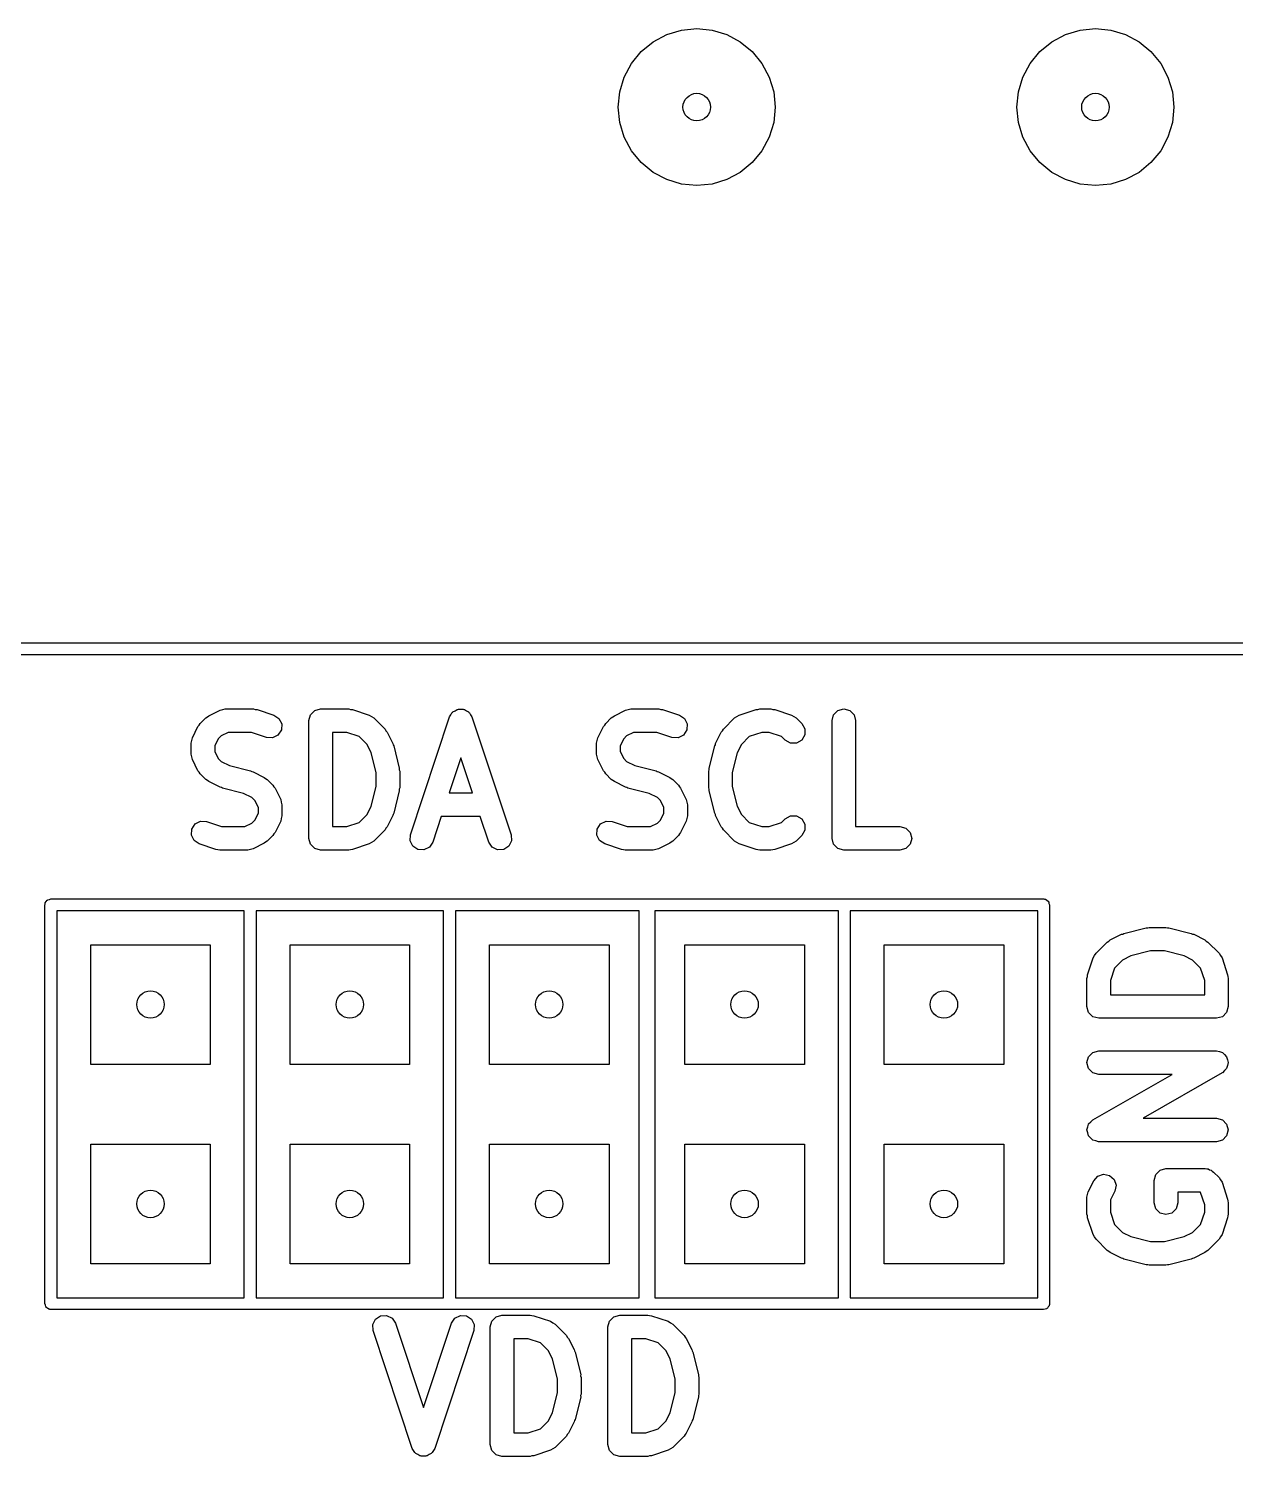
# Model space of a CAD drawing. Extents: x 0.02 to 3.57, y 0.02 to 5.41.
# Drawn here: x 1.061 to 1.666, y 0.015 to 0.731 of the extents above; entities that cross this region are included whole.
import ezdxf

# ---------------------------------------------------------------- set-up
doc = ezdxf.new("R2010")
doc.units = 0
doc.header["$MEASUREMENT"] = 0
doc.layers.add('BLACK', color=7, linetype='CONTINUOUS')

msp = doc.modelspace()

# ---------------------------------------------------------------- linework, layer by layer
at = {"layer": 'BLACK', "linetype": 'CONTINUOUS'}
for p, q in [((1.38093, 0.728373), (1.38832, 0.730614)), ((1.38832, 0.730614), (1.396, 0.73137)), ((1.396, 0.73137), (1.40368, 0.730614)), ((1.40368, 0.730614), (1.41107, 0.728373)), ((1.58093, 0.728373), (1.58832, 0.730614)), ((1.58832, 0.730614), (1.596, 0.73137)), ((1.596, 0.73137), (1.60368, 0.730614)), ((1.60368, 0.730614), (1.61107, 0.728373)), ((1.36816, 0.719839), (1.37413, 0.724735)), ((1.37413, 0.724735), (1.38093, 0.728373)), ((1.41107, 0.728373), (1.41787, 0.724735)), ((1.41787, 0.724735), (1.42384, 0.719839)), ((1.56816, 0.719839), (1.57413, 0.724735)), ((1.57413, 0.724735), (1.58093, 0.728373)), ((1.61107, 0.728373), (1.61787, 0.724735)), ((1.61787, 0.724735), (1.62384, 0.719839)), ((1.36326, 0.713873), (1.36816, 0.719839)), ((1.42384, 0.719839), (1.42874, 0.713873)), ((1.56326, 0.713873), (1.56816, 0.719839)), ((1.62384, 0.719839), (1.62874, 0.713873)), ((1.35963, 0.707066), (1.36326, 0.713873)), ((1.42874, 0.713873), (1.43237, 0.707066)), ((1.55963, 0.707066), (1.56326, 0.713873)), ((1.62874, 0.713873), (1.63237, 0.707066)), ((1.35739, 0.699681), (1.35963, 0.707066)), ((1.43237, 0.707066), (1.43461, 0.699681)), ((1.55739, 0.699681), (1.55963, 0.707066)), ((1.63237, 0.707066), (1.63461, 0.699681)), ((1.35663, 0.692), (1.35739, 0.699681)), ((1.43461, 0.699681), (1.43537, 0.692)), ((1.55663, 0.692), (1.55739, 0.699681)), ((1.63461, 0.699681), (1.63537, 0.692)), ((1.35739, 0.684319), (1.35663, 0.692)), ((1.43537, 0.692), (1.43461, 0.684319)), ((1.55739, 0.684319), (1.55663, 0.692)), ((1.63537, 0.692), (1.63461, 0.684319)), ((1.35963, 0.676934), (1.35739, 0.684319)), ((1.43461, 0.684319), (1.43237, 0.676934)), ((1.55963, 0.676934), (1.55739, 0.684319)), ((1.63461, 0.684319), (1.63237, 0.676934)), ((1.36326, 0.670127), (1.35963, 0.676934)), ((1.43237, 0.676934), (1.42874, 0.670127)), ((1.56326, 0.670127), (1.55963, 0.676934)), ((1.63237, 0.676934), (1.62874, 0.670127)), ((1.36816, 0.664161), (1.36326, 0.670127)), ((1.42874, 0.670127), (1.42384, 0.664161)), ((1.56816, 0.664161), (1.56326, 0.670127)), ((1.62874, 0.670127), (1.62384, 0.664161)), ((1.37413, 0.659265), (1.36816, 0.664161)), ((1.38093, 0.655627), (1.37413, 0.659265)), ((1.41787, 0.659265), (1.41107, 0.655627)), ((1.42384, 0.664161), (1.41787, 0.659265)), ((1.57413, 0.659265), (1.56816, 0.664161)), ((1.58093, 0.655627), (1.57413, 0.659265)), ((1.61787, 0.659265), (1.61107, 0.655627)), ((1.62384, 0.664161), (1.61787, 0.659265)), ((1.38832, 0.653386), (1.38093, 0.655627)), ((1.396, 0.65263), (1.38832, 0.653386)), ((1.40368, 0.653386), (1.396, 0.65263)), ((1.41107, 0.655627), (1.40368, 0.653386)), ((1.58832, 0.653386), (1.58093, 0.655627)), ((1.596, 0.65263), (1.58832, 0.653386)), ((1.60368, 0.653386), (1.596, 0.65263)), ((1.61107, 0.655627), (1.60368, 0.653386)), ((0.027299, 0.423299), (3.5647, 0.423299)), ((3.56765, 0.417394), (0.024347, 0.417394)), ((1.15056, 0.386188), (1.15127, 0.386819)), ((1.15127, 0.386819), (1.1569, 0.389631)), ((1.1569, 0.389631), (1.15823, 0.389903)), ((1.15823, 0.389903), (1.15954, 0.390255)), ((1.15954, 0.390255), (1.1736, 0.390255)), ((1.1736, 0.390255), (1.17452, 0.390009)), ((1.17452, 0.390009), (1.17547, 0.389952)), ((1.17547, 0.389952), (1.1839, 0.38714)), ((1.1839, 0.38714), (1.18645, 0.385455)), ((1.20144, 0.384349), (1.20223, 0.387302)), ((1.20223, 0.387302), (1.20439, 0.389464)), ((1.20439, 0.389464), (1.20735, 0.390255)), ((1.20735, 0.390255), (1.22141, 0.390255)), ((1.22141, 0.390255), (1.22232, 0.390009)), ((1.22232, 0.390009), (1.22327, 0.389952)), ((1.22327, 0.389952), (1.23171, 0.38714)), ((1.23171, 0.38714), (1.23284, 0.386392)), ((1.27205, 0.386217), (1.2727, 0.387206)), ((1.2727, 0.387206), (1.27323, 0.388267)), ((1.27323, 0.388267), (1.27353, 0.388466)), ((1.27353, 0.388466), (1.27373, 0.388768)), ((1.27373, 0.388768), (1.27479, 0.389298)), ((1.27479, 0.389298), (1.27578, 0.389952)), ((1.27578, 0.389952), (1.27614, 0.389973)), ((1.27614, 0.389973), (1.27647, 0.390135)), ((1.27647, 0.390135), (1.27765, 0.390064)), ((1.27765, 0.390064), (1.27883, 0.390135)), ((1.27883, 0.390135), (1.27916, 0.389973)), ((1.27916, 0.389973), (1.27952, 0.389952)), ((1.27952, 0.389952), (1.28051, 0.389298)), ((1.28051, 0.389298), (1.28157, 0.388768)), ((1.28157, 0.388768), (1.28177, 0.388466)), ((1.28177, 0.388466), (1.28207, 0.388267)), ((1.28207, 0.388267), (1.2826, 0.387206)), ((1.2826, 0.387206), (1.28325, 0.386217)), ((1.35397, 0.386188), (1.35468, 0.386819)), ((1.35468, 0.386819), (1.3603, 0.389631)), ((1.3603, 0.389631), (1.36163, 0.389903)), ((1.36163, 0.389903), (1.36294, 0.390255)), ((1.36294, 0.390255), (1.37701, 0.390255)), ((1.37701, 0.390255), (1.37792, 0.390009)), ((1.37792, 0.390009), (1.37887, 0.389952)), ((1.37887, 0.389952), (1.38731, 0.38714)), ((1.38731, 0.38714), (1.38986, 0.385455)), ((1.41619, 0.386392), (1.41732, 0.38714)), ((1.41732, 0.38714), (1.42576, 0.389952)), ((1.42576, 0.389952), (1.42671, 0.390009)), ((1.42671, 0.390009), (1.42762, 0.390255)), ((1.42762, 0.390255), (1.43325, 0.390255)), ((1.43325, 0.390255), (1.43417, 0.390009)), ((1.43417, 0.390009), (1.43512, 0.389952)), ((1.43512, 0.389952), (1.44355, 0.38714)), ((1.44355, 0.38714), (1.44469, 0.386392)), ((1.4639, 0.384349), (1.46469, 0.387302)), ((1.46469, 0.387302), (1.46685, 0.389464)), ((1.46685, 0.389464), (1.46981, 0.390255)), ((1.46981, 0.390255), (1.47276, 0.389464)), ((1.47276, 0.389464), (1.47492, 0.387302)), ((1.47492, 0.387302), (1.47571, 0.384349)), ((1.14301, 0.375742), (1.14582, 0.381366)), ((1.14582, 0.381366), (1.14645, 0.382077)), ((1.14645, 0.382077), (1.14693, 0.382901)), ((1.14693, 0.382901), (1.14974, 0.385713)), ((1.14974, 0.385713), (1.15056, 0.386188)), ((1.18764, 0.37967), (1.18595, 0.377119)), ((1.18645, 0.385455), (1.18782, 0.382721)), ((1.18782, 0.382721), (1.18764, 0.37967)), ((1.20144, 0.325294), (1.20144, 0.384349)), ((1.23284, 0.386392), (1.23402, 0.385713)), ((1.23402, 0.385713), (1.23964, 0.380089)), ((1.23964, 0.380089), (1.24012, 0.379265)), ((1.25236, 0.327162), (1.27205, 0.386217)), ((1.28325, 0.386217), (1.30294, 0.327162)), ((1.34641, 0.375742), (1.34923, 0.381366)), ((1.34923, 0.381366), (1.34986, 0.382077)), ((1.34986, 0.382077), (1.35033, 0.382901)), ((1.35033, 0.382901), (1.35314, 0.385713)), ((1.35314, 0.385713), (1.35397, 0.386188)), ((1.39104, 0.37967), (1.38936, 0.377119)), ((1.38986, 0.385455), (1.39123, 0.382721)), ((1.39123, 0.382721), (1.39104, 0.37967)), ((1.40891, 0.379265), (1.40939, 0.380089)), ((1.40939, 0.380089), (1.41501, 0.385713)), ((1.41501, 0.385713), (1.41619, 0.386392)), ((1.44469, 0.386392), (1.44586, 0.385713)), ((1.44586, 0.385713), (1.44867, 0.382901)), ((1.44867, 0.382901), (1.4502, 0.380253)), ((1.4502, 0.380253), (1.4502, 0.377196)), ((1.4639, 0.325294), (1.4639, 0.384349)), ((1.47571, 0.384349), (1.47571, 0.3312)), ((1.14238, 0.373101), (1.14274, 0.374412)), ((1.14238, 0.367476), (1.14238, 0.373101)), ((1.14274, 0.374412), (1.14301, 0.375742)), ((1.15596, 0.375227), (1.1542, 0.371707)), ((1.15741, 0.376684), (1.15596, 0.375227)), ((1.16093, 0.378444), (1.15741, 0.376684)), ((1.17264, 0.378444), (1.16093, 0.378444)), ((1.18017, 0.375935), (1.17264, 0.378444)), ((1.18322, 0.375751), (1.18017, 0.375935)), ((1.18595, 0.377119), (1.18322, 0.375751)), ((1.22045, 0.378444), (1.21325, 0.378444)), ((1.21325, 0.378444), (1.21325, 0.3312)), ((1.22665, 0.376375), (1.22045, 0.378444)), ((1.23061, 0.372415), (1.22665, 0.376375)), ((1.23271, 0.368227), (1.23061, 0.372415)), ((1.24012, 0.379265), (1.24075, 0.378554)), ((1.24075, 0.378554), (1.24356, 0.37293)), ((1.24356, 0.37293), (1.24369, 0.372291)), ((1.34579, 0.373101), (1.34614, 0.374412)), ((1.34579, 0.367476), (1.34579, 0.373101)), ((1.34614, 0.374412), (1.34641, 0.375742)), ((1.35936, 0.375227), (1.3576, 0.371707)), ((1.36082, 0.376684), (1.35936, 0.375227)), ((1.36434, 0.378444), (1.36082, 0.376684)), ((1.37605, 0.378444), (1.36434, 0.378444)), ((1.38357, 0.375935), (1.37605, 0.378444)), ((1.38663, 0.375751), (1.38357, 0.375935)), ((1.38936, 0.377119), (1.38663, 0.375751)), ((1.40534, 0.372291), (1.40547, 0.37293)), ((1.40547, 0.37293), (1.40828, 0.378554)), ((1.40828, 0.378554), (1.40891, 0.379265)), ((1.41842, 0.372415), (1.41632, 0.368227)), ((1.42238, 0.376375), (1.41842, 0.372415)), ((1.42858, 0.378444), (1.42238, 0.376375)), ((1.43229, 0.378444), (1.42858, 0.378444)), ((1.43849, 0.376375), (1.43229, 0.378444)), ((1.44032, 0.374549), (1.43849, 0.376375)), ((1.44297, 0.373021), (1.44032, 0.374549)), ((1.44603, 0.373021), (1.44297, 0.373021)), ((1.44867, 0.374549), (1.44603, 0.373021)), ((1.4502, 0.377196), (1.44867, 0.374549)), ((1.14274, 0.366165), (1.14238, 0.367476)), ((1.14301, 0.364835), (1.14274, 0.366165)), ((1.1542, 0.371707), (1.1542, 0.36887)), ((1.1542, 0.36887), (1.15596, 0.36535)), ((1.15596, 0.36535), (1.15741, 0.363893)), ((1.23519, 0.358313), (1.23271, 0.368227)), ((1.24369, 0.372291), (1.24401, 0.371721)), ((1.24401, 0.371721), (1.24682, 0.360472)), ((1.27765, 0.365674), (1.27178, 0.348073)), ((1.28352, 0.348073), (1.27765, 0.365674)), ((1.34614, 0.366165), (1.34579, 0.367476)), ((1.34641, 0.364835), (1.34614, 0.366165)), ((1.3576, 0.371707), (1.3576, 0.36887)), ((1.3576, 0.36887), (1.35936, 0.36535)), ((1.35936, 0.36535), (1.36082, 0.363893)), ((1.40221, 0.360472), (1.40502, 0.371721)), ((1.40502, 0.371721), (1.40534, 0.372291)), ((1.41632, 0.368227), (1.41384, 0.358313)), ((1.14582, 0.359211), (1.14301, 0.364835)), ((1.14645, 0.3585), (1.14582, 0.359211)), ((1.14693, 0.357676), (1.14645, 0.3585)), ((1.15741, 0.363893), (1.1616, 0.3618)), ((1.1616, 0.3618), (1.17222, 0.359145)), ((1.17222, 0.359145), (1.17279, 0.358828)), ((1.17279, 0.358828), (1.17343, 0.358698)), ((1.17343, 0.358698), (1.17905, 0.355886)), ((1.23519, 0.35133), (1.23519, 0.358313)), ((1.24682, 0.360472), (1.24681, 0.359744)), ((1.24681, 0.359744), (1.247, 0.35904)), ((1.247, 0.35904), (1.247, 0.350603)), ((1.34923, 0.359211), (1.34641, 0.364835)), ((1.34986, 0.3585), (1.34923, 0.359211)), ((1.35033, 0.357676), (1.34986, 0.3585)), ((1.36082, 0.363893), (1.36501, 0.3618)), ((1.36501, 0.3618), (1.37563, 0.359145)), ((1.37563, 0.359145), (1.3762, 0.358828)), ((1.3762, 0.358828), (1.37683, 0.358698)), ((1.37683, 0.358698), (1.38246, 0.355886)), ((1.40203, 0.35904), (1.40222, 0.359744)), ((1.40203, 0.350603), (1.40203, 0.35904)), ((1.40222, 0.359744), (1.40221, 0.360472)), ((1.41384, 0.358313), (1.41384, 0.35133)), ((1.14974, 0.354864), (1.14693, 0.357676)), ((1.15056, 0.354389), (1.14974, 0.354864)), ((1.15127, 0.353758), (1.15056, 0.354389)), ((1.1569, 0.350946), (1.15127, 0.353758)), ((1.15754, 0.350815), (1.1569, 0.350946)), ((1.17905, 0.355886), (1.17976, 0.355255)), ((1.17976, 0.355255), (1.18059, 0.354779)), ((1.18059, 0.354779), (1.1834, 0.351967)), ((1.1834, 0.351967), (1.18388, 0.351144)), ((1.18388, 0.351144), (1.18451, 0.350432)), ((1.23271, 0.341416), (1.23519, 0.35133)), ((1.35314, 0.354864), (1.35033, 0.357676)), ((1.35397, 0.354389), (1.35314, 0.354864)), ((1.35468, 0.353758), (1.35397, 0.354389)), ((1.3603, 0.350946), (1.35468, 0.353758)), ((1.36094, 0.350815), (1.3603, 0.350946)), ((1.38246, 0.355886), (1.38317, 0.355255)), ((1.38317, 0.355255), (1.38399, 0.354779)), ((1.38399, 0.354779), (1.38681, 0.351967)), ((1.38681, 0.351967), (1.38728, 0.351144)), ((1.38728, 0.351144), (1.38791, 0.350432)), ((1.41384, 0.35133), (1.41632, 0.341416)), ((1.15811, 0.350499), (1.15754, 0.350815)), ((1.16873, 0.347844), (1.15811, 0.350499)), ((1.17291, 0.34575), (1.16873, 0.347844)), ((1.17437, 0.344293), (1.17291, 0.34575)), ((1.17613, 0.340773), (1.17437, 0.344293)), ((1.18451, 0.350432), (1.18732, 0.344808)), ((1.18732, 0.344808), (1.18759, 0.343478)), ((1.24682, 0.349171), (1.24401, 0.337923)), ((1.247, 0.350603), (1.24681, 0.3499)), ((1.24681, 0.3499), (1.24682, 0.349171)), ((1.27178, 0.348073), (1.28352, 0.348073)), ((1.36151, 0.350499), (1.36094, 0.350815)), ((1.37213, 0.347844), (1.36151, 0.350499)), ((1.37632, 0.34575), (1.37213, 0.347844)), ((1.37778, 0.344293), (1.37632, 0.34575)), ((1.37954, 0.340773), (1.37778, 0.344293)), ((1.38791, 0.350432), (1.39072, 0.344808)), ((1.39072, 0.344808), (1.391, 0.343478)), ((1.40222, 0.3499), (1.40203, 0.350603)), ((1.40221, 0.349171), (1.40222, 0.3499)), ((1.40502, 0.337923), (1.40221, 0.349171)), ((1.17437, 0.334417), (1.17613, 0.337937)), ((1.17613, 0.337937), (1.17613, 0.340773)), ((1.18759, 0.343478), (1.18794, 0.342167)), ((1.18794, 0.336543), (1.18759, 0.335232)), ((1.18794, 0.342167), (1.18794, 0.336543)), ((1.22665, 0.333268), (1.23061, 0.337229)), ((1.23061, 0.337229), (1.23271, 0.341416)), ((1.24356, 0.336714), (1.24075, 0.33109)), ((1.24369, 0.337353), (1.24356, 0.336714)), ((1.24401, 0.337923), (1.24369, 0.337353)), ((1.37778, 0.334417), (1.37954, 0.337937)), ((1.37954, 0.337937), (1.37954, 0.340773)), ((1.391, 0.343478), (1.39135, 0.342167)), ((1.39135, 0.336543), (1.391, 0.335232)), ((1.39135, 0.342167), (1.39135, 0.336543)), ((1.40534, 0.337353), (1.40502, 0.337923)), ((1.40547, 0.336714), (1.40534, 0.337353)), ((1.40828, 0.33109), (1.40547, 0.336714)), ((1.41632, 0.341416), (1.41842, 0.337229)), ((1.41842, 0.337229), (1.42238, 0.333268)), ((1.44032, 0.335094), (1.44297, 0.336623)), ((1.44297, 0.336623), (1.44603, 0.336623)), ((1.44603, 0.336623), (1.44867, 0.335094)), ((1.1425, 0.326922), (1.14269, 0.329974)), ((1.14269, 0.329974), (1.14437, 0.332525)), ((1.14437, 0.332525), (1.14711, 0.333892)), ((1.14711, 0.333892), (1.15016, 0.333709)), ((1.15016, 0.333709), (1.15769, 0.3312)), ((1.15769, 0.3312), (1.16939, 0.3312)), ((1.16939, 0.3312), (1.17291, 0.33296)), ((1.17291, 0.33296), (1.17437, 0.334417)), ((1.18732, 0.333902), (1.18451, 0.328277)), ((1.18759, 0.335232), (1.18732, 0.333902)), ((1.21325, 0.3312), (1.22045, 0.3312)), ((1.22045, 0.3312), (1.22665, 0.333268)), ((1.23964, 0.329555), (1.23402, 0.32393)), ((1.24012, 0.330378), (1.23964, 0.329555)), ((1.24075, 0.33109), (1.24012, 0.330378)), ((1.26784, 0.336261), (1.26357, 0.323427)), ((1.28745, 0.336261), (1.26784, 0.336261)), ((1.29173, 0.323427), (1.28745, 0.336261)), ((1.34591, 0.326922), (1.34609, 0.329974)), ((1.34609, 0.329974), (1.34778, 0.332525)), ((1.34778, 0.332525), (1.35051, 0.333892)), ((1.35051, 0.333892), (1.35356, 0.333709)), ((1.35356, 0.333709), (1.36109, 0.3312)), ((1.36109, 0.3312), (1.3728, 0.3312)), ((1.3728, 0.3312), (1.37632, 0.33296)), ((1.37632, 0.33296), (1.37778, 0.334417)), ((1.39072, 0.333902), (1.38791, 0.328277)), ((1.391, 0.335232), (1.39072, 0.333902)), ((1.40891, 0.330378), (1.40828, 0.33109)), ((1.40939, 0.329555), (1.40891, 0.330378)), ((1.41501, 0.32393), (1.40939, 0.329555)), ((1.42238, 0.333268), (1.42858, 0.3312)), ((1.42858, 0.3312), (1.43229, 0.3312)), ((1.43229, 0.3312), (1.43849, 0.333268)), ((1.43849, 0.333268), (1.44032, 0.335094)), ((1.44867, 0.335094), (1.4502, 0.332447)), ((1.4502, 0.32939), (1.44867, 0.326743)), ((1.4502, 0.332447), (1.4502, 0.32939)), ((1.47571, 0.3312), (1.49793, 0.3312)), ((1.49793, 0.3312), (1.50088, 0.330408)), ((1.50088, 0.330408), (1.50304, 0.328247)), ((1.14387, 0.324188), (1.1425, 0.326922)), ((1.14642, 0.322504), (1.14387, 0.324188)), ((1.15486, 0.319692), (1.14642, 0.322504)), ((1.17905, 0.322824), (1.17343, 0.320012)), ((1.17976, 0.323455), (1.17905, 0.322824)), ((1.18059, 0.32393), (1.17976, 0.323455)), ((1.1834, 0.326743), (1.18059, 0.32393)), ((1.18388, 0.327566), (1.1834, 0.326743)), ((1.18451, 0.328277), (1.18388, 0.327566)), ((1.20223, 0.322341), (1.20144, 0.325294)), ((1.20439, 0.32018), (1.20223, 0.322341)), ((1.23171, 0.322504), (1.22327, 0.319692)), ((1.23284, 0.323252), (1.23171, 0.322504)), ((1.23402, 0.32393), (1.23284, 0.323252)), ((1.25218, 0.32411), (1.25236, 0.327162)), ((1.25355, 0.321376), (1.25218, 0.32411)), ((1.26357, 0.323427), (1.26188, 0.320876)), ((1.29342, 0.320876), (1.29173, 0.323427)), ((1.30312, 0.32411), (1.30175, 0.321376)), ((1.30294, 0.327162), (1.30312, 0.32411)), ((1.34728, 0.324188), (1.34591, 0.326922)), ((1.34983, 0.322504), (1.34728, 0.324188)), ((1.35827, 0.319692), (1.34983, 0.322504)), ((1.38246, 0.322824), (1.37683, 0.320012)), ((1.38317, 0.323455), (1.38246, 0.322824)), ((1.38399, 0.32393), (1.38317, 0.323455)), ((1.38681, 0.326743), (1.38399, 0.32393)), ((1.38728, 0.327566), (1.38681, 0.326743)), ((1.38791, 0.328277), (1.38728, 0.327566)), ((1.41619, 0.323252), (1.41501, 0.32393)), ((1.41732, 0.322504), (1.41619, 0.323252)), ((1.42576, 0.319692), (1.41732, 0.322504)), ((1.44355, 0.322504), (1.43512, 0.319692)), ((1.44469, 0.323252), (1.44355, 0.322504)), ((1.44586, 0.32393), (1.44469, 0.323252)), ((1.44867, 0.326743), (1.44586, 0.32393)), ((1.46469, 0.322341), (1.4639, 0.325294)), ((1.46685, 0.32018), (1.46469, 0.322341)), ((1.50304, 0.322341), (1.50088, 0.32018)), ((1.50304, 0.328247), (1.50383, 0.325294)), ((1.50383, 0.325294), (1.50304, 0.322341)), ((1.15581, 0.319635), (1.15486, 0.319692)), ((1.15673, 0.319389), (1.15581, 0.319635)), ((1.17079, 0.319389), (1.15673, 0.319389)), ((1.1721, 0.31974), (1.17079, 0.319389)), ((1.17343, 0.320012), (1.1721, 0.31974)), ((1.20735, 0.319389), (1.20439, 0.32018)), ((1.22141, 0.319389), (1.20735, 0.319389)), ((1.22232, 0.319635), (1.22141, 0.319389)), ((1.22327, 0.319692), (1.22232, 0.319635)), ((1.2561, 0.319692), (1.25355, 0.321376)), ((1.25915, 0.319509), (1.2561, 0.319692)), ((1.26188, 0.320876), (1.25915, 0.319509)), ((1.29615, 0.319509), (1.29342, 0.320876)), ((1.2992, 0.319692), (1.29615, 0.319509)), ((1.30175, 0.321376), (1.2992, 0.319692)), ((1.35921, 0.319635), (1.35827, 0.319692)), ((1.36013, 0.319389), (1.35921, 0.319635)), ((1.37419, 0.319389), (1.36013, 0.319389)), ((1.3755, 0.31974), (1.37419, 0.319389)), ((1.37683, 0.320012), (1.3755, 0.31974)), ((1.42671, 0.319635), (1.42576, 0.319692)), ((1.42762, 0.319389), (1.42671, 0.319635)), ((1.43325, 0.319389), (1.42762, 0.319389)), ((1.43417, 0.319635), (1.43325, 0.319389)), ((1.43512, 0.319692), (1.43417, 0.319635)), ((1.46981, 0.319389), (1.46685, 0.32018)), ((1.49793, 0.319389), (1.46981, 0.319389)), ((1.50088, 0.32018), (1.49793, 0.319389)), ((1.06923, 0.29301), (1.06972, 0.293598)), ((1.06972, 0.293598), (1.0701, 0.294262)), ((1.0701, 0.294262), (1.07035, 0.294353)), ((1.07035, 0.294353), (1.07052, 0.294557)), ((1.07052, 0.294557), (1.07128, 0.29469)), ((1.07128, 0.29469), (1.072, 0.294953)), ((1.072, 0.294953), (1.172, 0.294953)), ((1.172, 0.294953), (1.272, 0.294953)), ((1.272, 0.294953), (1.372, 0.294953)), ((1.372, 0.294953), (1.47, 0.294953)), ((1.47, 0.294953), (1.57, 0.294953)), ((1.57, 0.294953), (1.57038, 0.294885)), ((1.57038, 0.294885), (1.57051, 0.294908)), ((1.57051, 0.294908), (1.57063, 0.294842)), ((1.57063, 0.294842), (1.57101, 0.294775)), ((1.57101, 0.294775), (1.5716, 0.294282)), ((1.5716, 0.294282), (1.57226, 0.293898)), ((1.57226, 0.293898), (1.57235, 0.293648)), ((1.57235, 0.293648), (1.57256, 0.293476)), ((1.06905, 0.292), (1.06911, 0.292384)), ((1.06905, 0.092), (1.06905, 0.292)), ((1.06909, 0.292513), (1.06916, 0.292626)), ((1.06911, 0.292384), (1.06909, 0.292513)), ((1.06916, 0.292626), (1.06923, 0.29301)), ((1.07495, 0.289047), (1.07495, 0.094953)), ((1.16905, 0.289047), (1.07495, 0.289047)), ((1.16905, 0.094953), (1.16905, 0.289047)), ((1.17495, 0.289047), (1.17495, 0.094953)), ((1.26905, 0.289047), (1.17495, 0.289047)), ((1.26905, 0.094953), (1.26905, 0.289047)), ((1.27495, 0.289047), (1.27495, 0.094953)), ((1.36705, 0.289047), (1.27495, 0.289047)), ((1.36705, 0.094953), (1.36705, 0.289047)), ((1.37495, 0.289047), (1.37495, 0.094953)), ((1.46705, 0.289047), (1.37495, 0.289047)), ((1.46705, 0.094953), (1.46705, 0.289047)), ((1.47295, 0.289047), (1.47295, 0.094953)), ((1.56705, 0.289047), (1.47295, 0.289047)), ((1.56705, 0.094953), (1.56705, 0.289047)), ((1.57256, 0.293476), (1.57269, 0.292721)), ((1.57269, 0.292721), (1.57295, 0.292)), ((1.57295, 0.292), (1.57295, 0.092)), ((1.61028, 0.277657), (1.62153, 0.280469)), ((1.62153, 0.280469), (1.62226, 0.280457)), ((1.62226, 0.280457), (1.62296, 0.280646)), ((1.62296, 0.280646), (1.6314, 0.280646)), ((1.6314, 0.280646), (1.6321, 0.280457)), ((1.6321, 0.280457), (1.63283, 0.280469)), ((1.63283, 0.280469), (1.64408, 0.277657)), ((1.59629, 0.267667), (1.60191, 0.273292)), ((1.60191, 0.273292), (1.60273, 0.273767)), ((1.60273, 0.273767), (1.60345, 0.274398)), ((1.60345, 0.274398), (1.60907, 0.27721)), ((1.60907, 0.27721), (1.60971, 0.277341)), ((1.60971, 0.277341), (1.61028, 0.277657)), ((1.64408, 0.277657), (1.64465, 0.277341)), ((1.64465, 0.277341), (1.64529, 0.27721)), ((1.64529, 0.27721), (1.65091, 0.274398)), ((1.65091, 0.274398), (1.65162, 0.273767)), ((1.65162, 0.273767), (1.65245, 0.273292)), ((1.65245, 0.273292), (1.65807, 0.267667)), ((1.092, 0.212), (1.092, 0.272)), ((1.092, 0.272), (1.152, 0.272)), ((1.152, 0.272), (1.152, 0.212)), ((1.192, 0.212), (1.192, 0.272)), ((1.192, 0.272), (1.252, 0.272)), ((1.252, 0.272), (1.252, 0.212)), ((1.292, 0.212), (1.292, 0.272)), ((1.292, 0.272), (1.352, 0.272)), ((1.352, 0.272), (1.352, 0.212)), ((1.39, 0.212), (1.39, 0.272)), ((1.39, 0.272), (1.45, 0.272)), ((1.45, 0.272), (1.45, 0.212)), ((1.49, 0.212), (1.49, 0.272)), ((1.49, 0.272), (1.55, 0.272)), ((1.55, 0.272), (1.55, 0.212)), ((1.59205, 0.256923), (1.59486, 0.265359)), ((1.59486, 0.265359), (1.59561, 0.266492)), ((1.59561, 0.266492), (1.59629, 0.267667)), ((1.61377, 0.266356), (1.60959, 0.264262)), ((1.62369, 0.268835), (1.61377, 0.266356)), ((1.63067, 0.268835), (1.62369, 0.268835)), ((1.64058, 0.266356), (1.63067, 0.268835)), ((1.64477, 0.264262), (1.64058, 0.266356)), ((1.65807, 0.267667), (1.65875, 0.266492)), ((1.65875, 0.266492), (1.6595, 0.265359)), ((1.6595, 0.265359), (1.66231, 0.256923)), ((1.60562, 0.260301), (1.60356, 0.254097)), ((1.60959, 0.264262), (1.60562, 0.260301)), ((1.64873, 0.260302), (1.64477, 0.264262)), ((1.6508, 0.254097), (1.64873, 0.260302)), ((1.59175, 0.255055), (1.59199, 0.255974)), ((1.59175, 0.240994), (1.59175, 0.255055)), ((1.59199, 0.255974), (1.59205, 0.256923)), ((1.60356, 0.254097), (1.60356, 0.2469)), ((1.6508, 0.2469), (1.6508, 0.254097)), ((1.66231, 0.256923), (1.66237, 0.255973)), ((1.66237, 0.255973), (1.66261, 0.255055)), ((1.66261, 0.255055), (1.66261, 0.240994)), ((1.60356, 0.2469), (1.6508, 0.2469)), ((1.59254, 0.238042), (1.59175, 0.240994)), ((1.5947, 0.23588), (1.59254, 0.238042)), ((1.66182, 0.238042), (1.65966, 0.23588)), ((1.66261, 0.240994), (1.66182, 0.238042)), ((1.59765, 0.235089), (1.5947, 0.23588)), ((1.65671, 0.235089), (1.59765, 0.235089)), ((1.65966, 0.23588), (1.65671, 0.235089)), ((1.59175, 0.212873), (1.59254, 0.215826)), ((1.59254, 0.215826), (1.5947, 0.217987)), ((1.5947, 0.217987), (1.59765, 0.218778)), ((1.59765, 0.218778), (1.65671, 0.218778)), ((1.65671, 0.218778), (1.65672, 0.218775)), ((1.65672, 0.218775), (1.65673, 0.218778)), ((1.65673, 0.218778), (1.6582, 0.218379)), ((1.6582, 0.218379), (1.65966, 0.217987)), ((1.65966, 0.217987), (1.65967, 0.217978)), ((1.65967, 0.217978), (1.65968, 0.217974)), ((1.65968, 0.217974), (1.66075, 0.216895)), ((1.66075, 0.216895), (1.66182, 0.215826)), ((1.66182, 0.215826), (1.66182, 0.215812)), ((1.66182, 0.215812), (1.66183, 0.215803)), ((1.66183, 0.215803), (1.66222, 0.214333)), ((1.152, 0.212), (1.092, 0.212)), ((1.252, 0.212), (1.192, 0.212)), ((1.352, 0.212), (1.292, 0.212)), ((1.45, 0.212), (1.39, 0.212)), ((1.55, 0.212), (1.49, 0.212)), ((1.59254, 0.20992), (1.59175, 0.212873)), ((1.5947, 0.207759), (1.59254, 0.20992)), ((1.59765, 0.206967), (1.5947, 0.207759)), ((1.65964, 0.207745), (1.61989, 0.185033)), ((1.65965, 0.207755), (1.65964, 0.207745)), ((1.65966, 0.207759), (1.65965, 0.207755)), ((1.66073, 0.20883), (1.65966, 0.207759)), ((1.66181, 0.209897), (1.66073, 0.20883)), ((1.66182, 0.20992), (1.66181, 0.209911)), ((1.66181, 0.209911), (1.66181, 0.209897)), ((1.66221, 0.211381), (1.66182, 0.20992)), ((1.66261, 0.212847), (1.66221, 0.211381)), ((1.66222, 0.214333), (1.66261, 0.212873)), ((1.66261, 0.212873), (1.66261, 0.21286)), ((1.66261, 0.21286), (1.66261, 0.212847)), ((1.59472, 0.184254), (1.63447, 0.206967)), ((1.63447, 0.206967), (1.59765, 0.206967)), ((1.59175, 0.179153), (1.59214, 0.180619)), ((1.59175, 0.17914), (1.59175, 0.179153)), ((1.59175, 0.179127), (1.59175, 0.17914)), ((1.59214, 0.177662), (1.59175, 0.179127)), ((1.59214, 0.180619), (1.59254, 0.18208)), ((1.59254, 0.18208), (1.59255, 0.182089)), ((1.59255, 0.182103), (1.59363, 0.18317)), ((1.59255, 0.182089), (1.59255, 0.182103)), ((1.59363, 0.18317), (1.5947, 0.184241)), ((1.5947, 0.184241), (1.59471, 0.184245)), ((1.59471, 0.184245), (1.59472, 0.184254)), ((1.61989, 0.185033), (1.65671, 0.185033)), ((1.65671, 0.185033), (1.65966, 0.184241)), ((1.65966, 0.184241), (1.66182, 0.18208)), ((1.66182, 0.18208), (1.66261, 0.179127)), ((1.66261, 0.179127), (1.66182, 0.176174)), ((1.092, 0.112), (1.092, 0.172)), ((1.092, 0.172), (1.152, 0.172)), ((1.152, 0.172), (1.152, 0.112)), ((1.192, 0.112), (1.192, 0.172)), ((1.192, 0.172), (1.252, 0.172)), ((1.252, 0.172), (1.252, 0.112)), ((1.292, 0.112), (1.292, 0.172)), ((1.292, 0.172), (1.352, 0.172)), ((1.352, 0.172), (1.352, 0.112)), ((1.39, 0.112), (1.39, 0.172)), ((1.39, 0.172), (1.45, 0.172)), ((1.45, 0.172), (1.45, 0.112)), ((1.49, 0.112), (1.49, 0.172)), ((1.49, 0.172), (1.55, 0.172)), ((1.55, 0.172), (1.55, 0.112)), ((1.59252, 0.176197), (1.59214, 0.177662)), ((1.59253, 0.176187), (1.59252, 0.176197)), ((1.59254, 0.176174), (1.59253, 0.176187)), ((1.59361, 0.175103), (1.59254, 0.176174)), ((1.59468, 0.174026), (1.59361, 0.175103)), ((1.59469, 0.174022), (1.59468, 0.174026)), ((1.5947, 0.174013), (1.59469, 0.174022)), ((1.59616, 0.173621), (1.5947, 0.174013)), ((1.59762, 0.173222), (1.59616, 0.173621)), ((1.59764, 0.173225), (1.59762, 0.173222)), ((1.59765, 0.173222), (1.59764, 0.173225)), ((1.65671, 0.173222), (1.59765, 0.173222)), ((1.65966, 0.174013), (1.65671, 0.173222)), ((1.66182, 0.176174), (1.65966, 0.174013)), ((1.62628, 0.156771), (1.62844, 0.158932)), ((1.62844, 0.158932), (1.6314, 0.159723)), ((1.6314, 0.159723), (1.65108, 0.159723)), ((1.65108, 0.159723), (1.65183, 0.159522)), ((1.65183, 0.159522), (1.65261, 0.159522)), ((1.65261, 0.159522), (1.65328, 0.159133)), ((1.65328, 0.159133), (1.65403, 0.158932)), ((1.65403, 0.158932), (1.65458, 0.158382)), ((1.65458, 0.158382), (1.65526, 0.157994)), ((1.65526, 0.157994), (1.65807, 0.155181)), ((1.59237, 0.148022), (1.59518, 0.153647)), ((1.59518, 0.153647), (1.59721, 0.155934)), ((1.59721, 0.155934), (1.60011, 0.156901)), ((1.60011, 0.156901), (1.6031, 0.156288)), ((1.6031, 0.156288), (1.60539, 0.154259)), ((1.60539, 0.154259), (1.60636, 0.151359)), ((1.60636, 0.151359), (1.60574, 0.148365)), ((1.62549, 0.153818), (1.62628, 0.156771)), ((1.62549, 0.142569), (1.62549, 0.153818)), ((1.65807, 0.155181), (1.65875, 0.154006)), ((1.65875, 0.154006), (1.6595, 0.152873)), ((1.6595, 0.152873), (1.66231, 0.144437)), ((1.59175, 0.145381), (1.5921, 0.146692)), ((1.59175, 0.136945), (1.59175, 0.145381)), ((1.5921, 0.146692), (1.59237, 0.148022)), ((1.60574, 0.148365), (1.60356, 0.143987)), ((1.60356, 0.143987), (1.60356, 0.137903)), ((1.64864, 0.147912), (1.6373, 0.147912)), ((1.6373, 0.147912), (1.6373, 0.142569)), ((1.64873, 0.147816), (1.64864, 0.147912)), ((1.6508, 0.141611), (1.64873, 0.147816)), ((1.66231, 0.144437), (1.66237, 0.143487)), ((1.66237, 0.143487), (1.66261, 0.142569)), ((1.59199, 0.136026), (1.59175, 0.136945)), ((1.60356, 0.137903), (1.60562, 0.131698)), ((1.62628, 0.139616), (1.62549, 0.142569)), ((1.62844, 0.137455), (1.62628, 0.139616)), ((1.6314, 0.136664), (1.62844, 0.137455)), ((1.63435, 0.137455), (1.6314, 0.136664)), ((1.63651, 0.139616), (1.63435, 0.137455)), ((1.6373, 0.142569), (1.63651, 0.139616)), ((1.64873, 0.131698), (1.6508, 0.137903)), ((1.6508, 0.137903), (1.6508, 0.141611)), ((1.66261, 0.136945), (1.66237, 0.136027)), ((1.66261, 0.142569), (1.66261, 0.136945)), ((1.59205, 0.135077), (1.59199, 0.136026)), ((1.59486, 0.126641), (1.59205, 0.135077)), ((1.60562, 0.131698), (1.60959, 0.127738)), ((1.64477, 0.127738), (1.64873, 0.131698)), ((1.66231, 0.135077), (1.6595, 0.126641)), ((1.66237, 0.136027), (1.66231, 0.135077)), ((1.59561, 0.125508), (1.59486, 0.126641)), ((1.59629, 0.124333), (1.59561, 0.125508)), ((1.60191, 0.118708), (1.59629, 0.124333)), ((1.60959, 0.127738), (1.61377, 0.125644)), ((1.61377, 0.125644), (1.62369, 0.123165)), ((1.62369, 0.123165), (1.63067, 0.123165)), ((1.63067, 0.123165), (1.64058, 0.125644)), ((1.64058, 0.125644), (1.64477, 0.127738)), ((1.65807, 0.124333), (1.65245, 0.118708)), ((1.65875, 0.125508), (1.65807, 0.124333)), ((1.6595, 0.126641), (1.65875, 0.125508)), ((1.60273, 0.118233), (1.60191, 0.118708)), ((1.60345, 0.117602), (1.60273, 0.118233)), ((1.60907, 0.11479), (1.60345, 0.117602)), ((1.60971, 0.114659), (1.60907, 0.11479)), ((1.61028, 0.114343), (1.60971, 0.114659)), ((1.64465, 0.114659), (1.64408, 0.114343)), ((1.64529, 0.11479), (1.64465, 0.114659)), ((1.65091, 0.117602), (1.64529, 0.11479)), ((1.65162, 0.118233), (1.65091, 0.117602)), ((1.65245, 0.118708), (1.65162, 0.118233)), ((1.152, 0.112), (1.092, 0.112)), ((1.252, 0.112), (1.192, 0.112)), ((1.352, 0.112), (1.292, 0.112)), ((1.45, 0.112), (1.39, 0.112)), ((1.55, 0.112), (1.49, 0.112)), ((1.62153, 0.111531), (1.61028, 0.114343)), ((1.62226, 0.111543), (1.62153, 0.111531)), ((1.62296, 0.111354), (1.62226, 0.111543)), ((1.6314, 0.111354), (1.62296, 0.111354)), ((1.6321, 0.111543), (1.6314, 0.111354)), ((1.63283, 0.111531), (1.6321, 0.111543)), ((1.64408, 0.114343), (1.63283, 0.111531)), ((1.07495, 0.094953), (1.16905, 0.094953)), ((1.17495, 0.094953), (1.26905, 0.094953)), ((1.27495, 0.094953), (1.36705, 0.094953)), ((1.37495, 0.094953), (1.46705, 0.094953)), ((1.47295, 0.094953), (1.56705, 0.094953)), ((1.06931, 0.091279), (1.06905, 0.092)), ((1.06944, 0.090524), (1.06931, 0.091279)), ((1.06965, 0.090352), (1.06944, 0.090524)), ((1.06974, 0.090102), (1.06965, 0.090352)), ((1.0704, 0.089718), (1.06974, 0.090102)), ((1.07099, 0.089225), (1.0704, 0.089718)), ((1.07137, 0.089158), (1.07099, 0.089225)), ((1.07149, 0.089092), (1.07137, 0.089158)), ((1.07162, 0.089115), (1.07149, 0.089092)), ((1.072, 0.089047), (1.07162, 0.089115)), ((1.172, 0.089047), (1.072, 0.089047)), ((1.272, 0.089047), (1.172, 0.089047)), ((1.23484, 0.084267), (1.23739, 0.085952)), ((1.23739, 0.085952), (1.24044, 0.086135)), ((1.24044, 0.086135), (1.24318, 0.084768)), ((1.37, 0.089047), (1.272, 0.089047)), ((1.27471, 0.084768), (1.27745, 0.086135)), ((1.27745, 0.086135), (1.2805, 0.085952)), ((1.2805, 0.085952), (1.28305, 0.084267)), ((1.29536, 0.085464), (1.29831, 0.086255)), ((1.29831, 0.086255), (1.31238, 0.086255)), ((1.31238, 0.086255), (1.31329, 0.086009)), ((1.31329, 0.086009), (1.31424, 0.085952)), ((1.31424, 0.085952), (1.32268, 0.08314)), ((1.35442, 0.085464), (1.35737, 0.086255)), ((1.35737, 0.086255), (1.37143, 0.086255)), ((1.47, 0.089047), (1.37, 0.089047)), ((1.37143, 0.086255), (1.37235, 0.086009)), ((1.37235, 0.086009), (1.3733, 0.085952)), ((1.3733, 0.085952), (1.38173, 0.08314)), ((1.57, 0.089047), (1.47, 0.089047)), ((1.57072, 0.08931), (1.57, 0.089047)), ((1.57148, 0.089443), (1.57072, 0.08931)), ((1.57165, 0.089647), (1.57148, 0.089443)), ((1.5719, 0.089738), (1.57165, 0.089647)), ((1.57228, 0.090402), (1.5719, 0.089738)), ((1.57277, 0.09099), (1.57228, 0.090402)), ((1.57284, 0.091374), (1.57277, 0.09099)), ((1.57291, 0.091487), (1.57284, 0.091374)), ((1.57295, 0.092), (1.57289, 0.091617)), ((1.57289, 0.091617), (1.57291, 0.091487)), ((1.23347, 0.081533), (1.23484, 0.084267)), ((1.23366, 0.078482), (1.23347, 0.081533)), ((1.24318, 0.084768), (1.24486, 0.082217)), ((1.24486, 0.082217), (1.25894, 0.039969)), ((1.25894, 0.039969), (1.27303, 0.082217)), ((1.27303, 0.082217), (1.27471, 0.084768)), ((1.28305, 0.084267), (1.28442, 0.081533)), ((1.28442, 0.081533), (1.28423, 0.078482)), ((1.29241, 0.080349), (1.2932, 0.083302)), ((1.29241, 0.021294), (1.29241, 0.080349)), ((1.2932, 0.083302), (1.29536, 0.085464)), ((1.32268, 0.08314), (1.32381, 0.082392)), ((1.32381, 0.082392), (1.32499, 0.081713)), ((1.32499, 0.081713), (1.33061, 0.076089)), ((1.35146, 0.080349), (1.35226, 0.083302)), ((1.35146, 0.021294), (1.35146, 0.080349)), ((1.35226, 0.083302), (1.35442, 0.085464)), ((1.38173, 0.08314), (1.38287, 0.082392)), ((1.38287, 0.082392), (1.38404, 0.081713)), ((1.38404, 0.081713), (1.38967, 0.076089)), ((1.25334, 0.019427), (1.23366, 0.078482)), ((1.28423, 0.078482), (1.26455, 0.019427)), ((1.31142, 0.074444), (1.30422, 0.074444)), ((1.30422, 0.074444), (1.30422, 0.0272)), ((1.31762, 0.072375), (1.31142, 0.074444)), ((1.32158, 0.068415), (1.31762, 0.072375)), ((1.33061, 0.076089), (1.33109, 0.075265)), ((1.33109, 0.075265), (1.33172, 0.074554)), ((1.33172, 0.074554), (1.33453, 0.06893)), ((1.37047, 0.074444), (1.36328, 0.074444)), ((1.36328, 0.074444), (1.36328, 0.0272)), ((1.37668, 0.072375), (1.37047, 0.074444)), ((1.38064, 0.068415), (1.37668, 0.072375)), ((1.38967, 0.076089), (1.39014, 0.075265)), ((1.39014, 0.075265), (1.39077, 0.074554)), ((1.39077, 0.074554), (1.39359, 0.06893)), ((1.32368, 0.064227), (1.32158, 0.068415)), ((1.33453, 0.06893), (1.33466, 0.068291)), ((1.33466, 0.068291), (1.33498, 0.067721)), ((1.33498, 0.067721), (1.33779, 0.056472)), ((1.38273, 0.064227), (1.38064, 0.068415)), ((1.39359, 0.06893), (1.39372, 0.068291)), ((1.39372, 0.068291), (1.39403, 0.067721)), ((1.39403, 0.067721), (1.39684, 0.056472)), ((1.32616, 0.054313), (1.32368, 0.064227)), ((1.38521, 0.054313), (1.38273, 0.064227)), ((1.32616, 0.04733), (1.32616, 0.054313)), ((1.33779, 0.056472), (1.33778, 0.055744)), ((1.33778, 0.055744), (1.33797, 0.05504)), ((1.33797, 0.05504), (1.33797, 0.046603)), ((1.38521, 0.04733), (1.38521, 0.054313)), ((1.39684, 0.056472), (1.39683, 0.055744)), ((1.39683, 0.055744), (1.39702, 0.05504)), ((1.39702, 0.05504), (1.39702, 0.046603)), ((1.32368, 0.037416), (1.32616, 0.04733)), ((1.33779, 0.045171), (1.33498, 0.033923)), ((1.33797, 0.046603), (1.33778, 0.0459)), ((1.33778, 0.0459), (1.33779, 0.045171)), ((1.38273, 0.037416), (1.38521, 0.04733)), ((1.39684, 0.045171), (1.39403, 0.033923)), ((1.39702, 0.046603), (1.39683, 0.0459)), ((1.39683, 0.0459), (1.39684, 0.045171)), ((1.32158, 0.033229), (1.32368, 0.037416)), ((1.38064, 0.033229), (1.38273, 0.037416)), ((1.31142, 0.0272), (1.31762, 0.029268)), ((1.31762, 0.029268), (1.32158, 0.033229)), ((1.33453, 0.032714), (1.33172, 0.02709)), ((1.33466, 0.033353), (1.33453, 0.032714)), ((1.33498, 0.033923), (1.33466, 0.033353)), ((1.37047, 0.0272), (1.37668, 0.029268)), ((1.37668, 0.029268), (1.38064, 0.033229)), ((1.39359, 0.032714), (1.39077, 0.02709)), ((1.39372, 0.033353), (1.39359, 0.032714)), ((1.39403, 0.033923), (1.39372, 0.033353)), ((1.30422, 0.0272), (1.31142, 0.0272)), ((1.33061, 0.025555), (1.32499, 0.019931)), ((1.33109, 0.026378), (1.33061, 0.025555)), ((1.33172, 0.02709), (1.33109, 0.026378)), ((1.36328, 0.0272), (1.37047, 0.0272)), ((1.38967, 0.025555), (1.38404, 0.019931)), ((1.39014, 0.026378), (1.38967, 0.025555)), ((1.39077, 0.02709), (1.39014, 0.026378)), ((1.254, 0.018437), (1.25334, 0.019427)), ((1.25453, 0.017376), (1.254, 0.018437)), ((1.25483, 0.017177), (1.25453, 0.017376)), ((1.25503, 0.016876), (1.25483, 0.017177)), ((1.25609, 0.016345), (1.25503, 0.016876)), ((1.25708, 0.015692), (1.25609, 0.016345)), ((1.25744, 0.01567), (1.25708, 0.015692)), ((1.25776, 0.015508), (1.25744, 0.01567)), ((1.25894, 0.01558), (1.25776, 0.015508)), ((1.26013, 0.015508), (1.25894, 0.01558)), ((1.26045, 0.01567), (1.26013, 0.015508)), ((1.26081, 0.015692), (1.26045, 0.01567)), ((1.2618, 0.016345), (1.26081, 0.015692)), ((1.26286, 0.016876), (1.2618, 0.016345)), ((1.26306, 0.017177), (1.26286, 0.016876)), ((1.26336, 0.017376), (1.26306, 0.017177)), ((1.26389, 0.018437), (1.26336, 0.017376)), ((1.26455, 0.019427), (1.26389, 0.018437)), ((1.2932, 0.018341), (1.29241, 0.021294)), ((1.29536, 0.01618), (1.2932, 0.018341)), ((1.29831, 0.015389), (1.29536, 0.01618)), ((1.31238, 0.015389), (1.29831, 0.015389)), ((1.31329, 0.015635), (1.31238, 0.015389)), ((1.31424, 0.015692), (1.31329, 0.015635)), ((1.32268, 0.018504), (1.31424, 0.015692)), ((1.32381, 0.019252), (1.32268, 0.018504)), ((1.32499, 0.019931), (1.32381, 0.019252)), ((1.35226, 0.018341), (1.35146, 0.021294)), ((1.35442, 0.01618), (1.35226, 0.018341)), ((1.35737, 0.015389), (1.35442, 0.01618)), ((1.37143, 0.015389), (1.35737, 0.015389)), ((1.37235, 0.015635), (1.37143, 0.015389)), ((1.3733, 0.015692), (1.37235, 0.015635)), ((1.38173, 0.018504), (1.3733, 0.015692)), ((1.38287, 0.019252), (1.38173, 0.018504)), ((1.38404, 0.019931), (1.38287, 0.019252))]:
    msp.add_line(p, q, dxfattribs=at)
at = {"layer": 'BLACK'}
for centre in [(1.396, 0.692), (1.596, 0.692), (1.122, 0.242), (1.222, 0.242), (1.322, 0.242), (1.42, 0.242), (1.52, 0.242), (1.122, 0.142), (1.222, 0.142), (1.322, 0.142), (1.42, 0.142), (1.52, 0.142)]:
    msp.add_circle(centre, 0.00689, dxfattribs=at)

doc.saveas('drawing.dxf')
